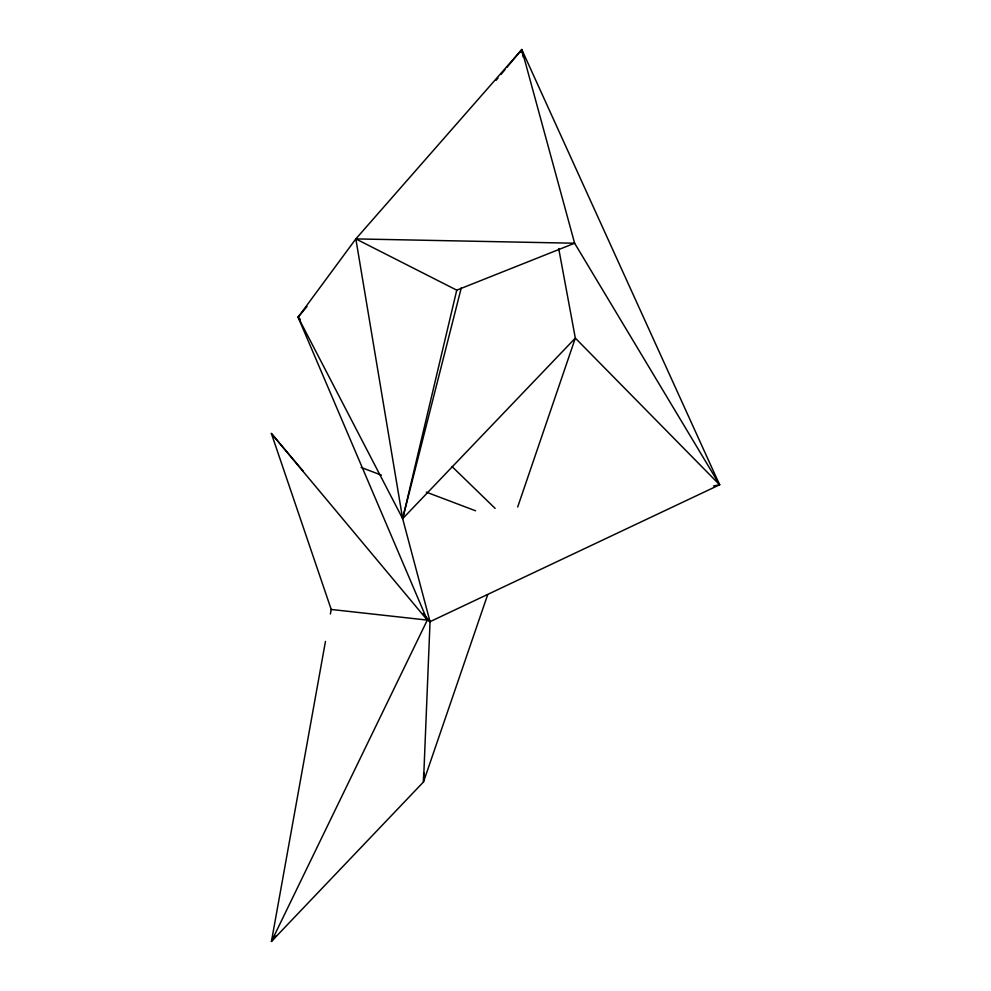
<?xml version="1.0" encoding="UTF-8"?>
<svg xmlns="http://www.w3.org/2000/svg" width="991" height="991" viewBox="0 0 991 991"><rect width="100%" height="100%" fill="white"/><g stroke="black" fill="none" stroke-linecap="round" stroke-linejoin="round"><path stroke-width="1.49" d="M423.714 772.683L423.504 781.936L271.435 941.45L325.457 641.437M330.399 614.036L331.217 609.465L271.373 433.463L427.307 620.093L430.044 621.667L719.627 484.785L521.799 49.55L355.843 238.905L402.656 518.665L430.044 621.667L423.504 781.936L487.671 594.699M506.946 67.314L521.799 49.55L574.619 243.229L456.752 290.152L402.656 518.665L298.093 317.182L355.843 238.905L574.619 243.229L719.627 484.785L713.557 485.949M461.273 287.848L402.656 518.665L575.325 338.104L558.701 248.506M520.993 52.535L521.799 49.55L523.211 57.144M517.686 507.02L575.325 338.104L719.627 484.785M306.999 306.529L298.093 317.182L427.307 620.093L271.435 941.45L276.365 935.566M496.057 80.345L498.039 77.967M501.012 74.424L504.976 69.68M331.217 609.465L427.307 620.093M361.145 467.455L381.411 475.135M426.303 492.131L475.531 510.774M355.843 238.905L456.752 290.152M298.093 317.182L300.31 319.337M451.958 466.488L495.128 508.383M271.373 433.463L303.308 471.332M423.058 613.379L430.044 621.667"/></g></svg>
